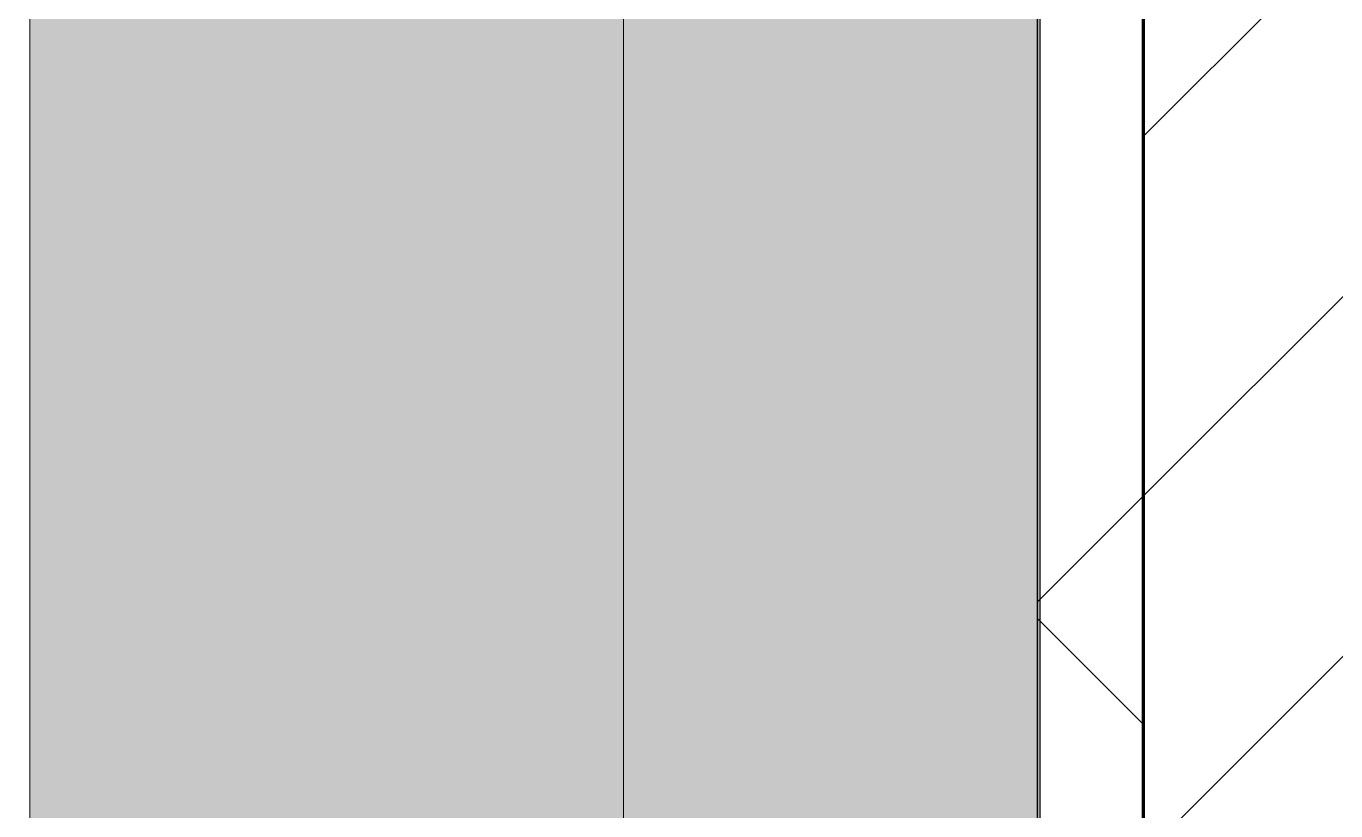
# Model space of a CAD drawing. Header units: millimetres. Extents: x -794334 to -714814, y -17806 to 22403.
# Drawn here: x -749299 to -748681, y 7967 to 8337 of the extents above; entities that cross this region are included whole.
import ezdxf
from ezdxf.xclip import XClip

# ---------------------------------------------------------------- set-up
doc = ezdxf.new("R2010")
doc.units = ezdxf.units.MM
doc.header["$XCLIPFRAME"] = 0
for name, color, linetype, lineweight in [('A-GENM', 1, 'Continuous', 9), ('A-GLAZ-CURT', 2, 'Continuous', 9), ('A-WALL', 5, 'Continuous', 35), ('A-WALL-FNSH', 2, 'Continuous', 35), ('A-WALL-PATT', 1, 'Continuous', 35)]:
    doc.layers.add(name, color=color, linetype=linetype, lineweight=lineweight)
doc.layers.add('A11_ALU.SOLID SHEET', color=2, linetype='Continuous')

# ---------------------------------------------------------------- blocks, each defined once
blk = doc.blocks.new('PPLS-PP19_Custom Tile Pattern - Custom Tile Pattern-V121-4252-01 ENLARGED CONCOURSE LEVEL - REFLECTED CEILING PLAN - SHEET 3')
at = {"layer": 'A-GLAZ-CURT'}
for p, q in [((-300, 0), (300, 0)), ((300, 0), (-300, 0)), ((195.99, 0), (213.31, 0)), ((213.31, 0), (195.99, 0)), ((230.06, 0), (300, 0)), ((-300, -50), (300, -50)), ((300, -50), (-300, -50))]:
    blk.add_line(p, q, dxfattribs=at)
for points, knots in [([(112.19, 0), (114.59, 0), (122.3, 0), (139.94, 0), (163.31, 0), (185.23, 0), (193.62, 0), (194.69, 0), (194.79, 0)], [-1976.899663, -1976.899663, -1976.899663, -1976.899663, -1843.028543, -1530.39897, -1095.004608, -529.74427, -295.064701, -265.121568, -265.121568, -265.121568, -265.121568]), ([(193.8, 0), (193.33, 0), (190.11, 0), (183.13, 0), (171, 0), (161.95, 0), (161.28, 0), (158.35, 0), (157.85, 0), (157.77, 0)], [-11665.349007, -11665.349007, -11665.349007, -11665.349007, -11565.880756, -11105.624034, -10839.086983, -10768.332124, -10666.779182, -10580.760289, -10550.278881, -10550.278881, -10550.278881, -10550.278881]), ([(195.18, 0), (186.25, 0), (174.07, 0), (159.34, 0), (158.33, 0), (158.3, 0)], [-176.039973, -176.039973, -176.039973, -176.039973, -143.776725, -129.632772, -123.352749, -123.352749, -123.352749, -123.352749]), ([(159.07, 0), (159.13, 0), (160.84, 0), (165.21, 0), (174.15, 0), (185.98, 0), (208.82, 0), (219.42, 0), (230.06, 0)], [-115.643202, -115.643202, -115.643202, -115.643202, -114.681583, -87.660824, -65.295536, -41.623857, -24.459831, 0, 0, 0, 0]), ([(162.75, 0), (165.4, 0), (170.91, 0), (172.61, 0), (172.61, 0)], [-111.264224, -111.264224, -111.264224, -111.264224, -56.742688, -19.085662, -19.085662, -19.085662, -19.085662]), ([(247.1, 0), (246.76, 0), (245.04, 0), (238.34, 0), (226.56, 0), (221.1, 0), (200.27, 0), (182.99, 0), (174.27, 0), (169.67, 0), (168.99, 0)], [-9649.085549, -9649.085549, -9649.085549, -9649.085549, -9581.591397, -9406.094246, -9221.510254, -9016.44624, -8717.832359, -8253.978395, -8152.463617, -8069.855175, -8069.855175, -8069.855175, -8069.855175]), ([(194.33, 0), (191.9, 0), (183.59, 0), (175.3, 0), (169.49, 0)], [-171.028136, -171.028136, -171.028136, -171.028136, -162.427601, -142.916156, -142.916156, -142.916156, -142.916156]), ([(171.51, 0), (176.48, 0), (188.32, 0), (194.07, 0), (195.35, 0)], [-7971.819559, -7971.819559, -7971.819559, -7971.819559, -7784.112253, -7713.637837, -7713.637837, -7713.637837, -7713.637837]), ([(172.07, 0), (177.66, 0), (185.27, 0), (193.05, 0), (194.97, 0)], [-255.364076, -255.364076, -255.364076, -255.364076, -237.955587, -231.937426, -231.937426, -231.937426, -231.937426]), ([(195.2, 0), (197.67, 0), (202.45, 0), (207.47, 0), (213.96, 0), (215.11, 0)], [-231.697651, -231.697651, -231.697651, -231.697651, -223.92608, -215.862851, -208.75215, -208.75215, -208.75215, -208.75215]), ([(215.22, 0), (214.62, 0), (210.55, 0), (205.51, 0), (198.66, 0), (195.21, 0)], [-203.825446, -203.825446, -203.825446, -203.825446, -198.527383, -184.406837, -172.071365, -172.071365, -172.071365, -172.071365]), ([(195.66, 0), (197.43, 0), (202.46, 0), (208.81, 0), (213.9, 0), (241.96, 0), (264.59, 0), (275.44, 0), (278.23, 0)], [-7707.76565, -7707.76565, -7707.76565, -7707.76565, -7606.717214, -7289.299508, -7042.621073, -6582.165592, -6068.460911, -5876.391406, -5876.391406, -5876.391406, -5876.391406]), ([(300, 0), (286.53, 0), (254.22, 0), (218.28, 0), (199.21, 0), (196.24, 0)], [-285.253232, -285.253232, -285.253232, -285.253232, -244.693688, -187.987675, -177.319577, -177.319577, -177.319577, -177.319577]), ([(278.2, 0), (273.59, 0), (254.79, 0), (230.43, 0), (219.94, 0), (219.02, 0)], [-12146.785324, -12146.785324, -12146.785324, -12146.785324, -11905.454923, -11162.864862, -10856.732305, -10856.732305, -10856.732305, -10856.732305]), ([(219.9, 0), (220.86, 0), (227.84, 0), (242.06, 0), (246.54, 0), (246.96, 0)], [-10670.940496, -10670.940496, -10670.940496, -10670.940496, -10511.382485, -9925.173265, -9834.877357, -9834.877357, -9834.877357, -9834.877357]), ([(278.96, 0), (280.3, 0), (284.36, 0), (291.71, 0), (296.52, 0), (297.86, 0), (298.09, 0)], [-5859.388289, -5859.388289, -5859.388289, -5859.388289, -5766.029927, -5566.724884, -5280.360606, -5199.253518, -5199.253518, -5199.253518, -5199.253518]), ([(284.76, 0), (284.76, 0), (285.09, 0), (287.47, 0), (293.59, 0), (297.76, 0), (300, 0)], [-4110.630118, -4110.630118, -4110.630118, -4110.630118, -4053.389046, -3959.664717, -3862.421465, -3746.95702, -3746.95702, -3746.95702, -3746.95702]), ([(297.38, 0), (295.84, 0), (291.62, 0), (285.38, 0), (284.87, 0)], [-4803.172655, -4803.172655, -4803.172655, -4803.172655, -4358.271401, -4143.037883, -4143.037883, -4143.037883, -4143.037883])]:
    blk.add_open_spline(points, degree=3, knots=knots, dxfattribs=at)
for points in [[(195.11, 0), (194.91, 0), (194.44, 0), (193.8, 0)], [(300, 0), (292.98, 0), (285.89, 0), (278.8, 0)]]:
    blk.add_open_spline(points, degree=3, dxfattribs=at)
blk = doc.blocks.new('PPLS-PP19_Custom Tile Pattern - Custom Tile Pattern-V122-4252-01 ENLARGED CONCOURSE LEVEL - REFLECTED CEILING PLAN - SHEET 3')
at = {"layer": 'A-GLAZ-CURT'}
for p, q in [((-300, 0), (300, 0)), ((300, 0), (-300, 0)), ((-293.07, 0), (-275.75, 0)), ((-275.75, 0), (-293.07, 0)), ((-222.32, 0), (-205, 0)), ((-205, 0), (-222.32, 0)), ((-300, -50), (300, -50)), ((300, -50), (-300, -50))]:
    blk.add_line(p, q, dxfattribs=at)
at = {"layer": 'A-GLAZ-CURT', "flags": 128}
for points in [[(-300, 0), (-291.56, 0), (-283.3, 0), (-275.2, 0), (-267.26, 0), (-259.45, 0), (-251.77, 0), (-244.2, 0), (-236.74, 0), (-229.36, 0), (-222.06, 0), (-214.83, 0), (-207.71, 0), (-200.76, 0), (-194.02, 0), (-187.54, 0), (-181.38, 0), (-175.58, 0), (-170.25, 0), (-165.64, 0), (-162.01, 0), (-159.53, 0), (-157.46, 0), (-154.52, 0), (-149.42, 0), (-141.84, 0), (-132.81, 0), (-126.08, 0)], [(-155.79, 0), (-160.27, 0), (-164.95, 0), (-169.65, 0), (-174.47, 0), (-179.49, 0), (-184.81, 0), (-190.44, 0), (-196.37, 0), (-202.58, 0), (-209.04, 0), (-215.73, 0), (-222.63, 0), (-229.72, 0), (-236.97, 0), (-244.39, 0), (-251.96, 0), (-259.67, 0), (-267.51, 0), (-275.48, 0), (-283.55, 0), (-291.73, 0), (-300, 0)], [(-125.17, 0), (-128.55, 0), (-134.16, 0), (-140.03, 0), (-145.5, 0), (-150.63, 0), (-155.53, 0)]]:
    blk.add_lwpolyline(points, dxfattribs=at)
at = {"layer": 'A-GLAZ-CURT'}
for points, knots in [([(-300, 0), (-284.65, 0), (-236.57, 0), (-174.61, 0), (-132.22, 0), (-117.04, 0), (-114.32, 0)], [-5323.127839, -5323.127839, -5323.127839, -5323.127839, -4502.809032, -2700.551212, -1002.059161, -665.39098, -665.39098, -665.39098, -665.39098]), ([(-238.79, 0), (-252.77, 0), (-272.56, 0), (-294.48, 0), (-300, 0)], [-14601.566055, -14601.566055, -14601.566055, -14601.566055, -13729.592194, -13439.944408, -13439.944408, -13439.944408, -13439.944408]), ([(-137.88, 0), (-140.56, 0), (-147.66, 0), (-147.69, 0), (-158.72, 0), (-174.02, 0), (-185.59, 0), (-209.77, 0), (-232.01, 0), (-255.22, 0), (-262.59, 0), (-264.9, 0), (-265.4, 0)], [-3187.727384, -3187.727384, -3187.727384, -3187.727384, -2919.378265, -2477.344047, -2237.412286, -2029.680487, -1755.085331, -1400.429864, -858.079193, -543.655514, -208.940337, 0, 0, 0, 0]), ([(-258.6, 0), (-257.91, 0), (-254.26, 0), (-247.17, 0), (-241.28, 0), (-239.9, 0)], [-5722.54675, -5722.54675, -5722.54675, -5722.54675, -5657.471696, -5413.335975, -5338.48321, -5338.48321, -5338.48321, -5338.48321]), ([(-156.27, 0), (-173.84, 0), (-200.4, 0), (-230.27, 0), (-238.76, 0)], [-16539.310749, -16539.310749, -16539.310749, -16539.310749, -15131.813646, -14602.206786, -14602.206786, -14602.206786, -14602.206786]), ([(-237.77, 0), (-232.57, 0), (-224.04, 0), (-213.1, 0), (-200.2, 0), (-185.8, 0), (-171.77, 0), (-158.7, 0), (-157.22, 0)], [-5300.076856, -5300.076856, -5300.076856, -5300.076856, -5017.494783, -4832.723979, -4666.091899, -4349.945572, -4000.813434, -3840.635403, -3840.635403, -3840.635403, -3840.635403]), ([(-156.12, 0), (-157.05, 0), (-164.64, 0), (-177.91, 0), (-199.46, 0), (-216.65, 0), (-231.26, 0), (-233.46, 0), (-234, 0)], [-2162.554546, -2162.554546, -2162.554546, -2162.554546, -2113.765672, -1763.376603, -1422.553702, -978.033455, -846.069444, -682.911962, -682.911962, -682.911962, -682.911962]), ([(-233.49, 0), (-233.44, 0), (-232.38, 0), (-230.74, 0), (-225.3, 0), (-223.63, 0)], [-455.274641, -455.274641, -455.274641, -455.274641, -440.605512, -119.536984, 0, 0, 0, 0]), ([(-223.63, 0), (-219.39, 0), (-206.17, 0), (-188.58, 0), (-169.02, 0), (-152.12, 0), (-136.84, 0), (-127.33, 0), (-124.19, 0), (-123.43, 0), (-123.28, 0)], [-5463.295695, -5463.295695, -5463.295695, -5463.295695, -5161.076232, -4739.070012, -4465.409639, -4149.119819, -3839.893365, -3647.167523, -3488.92562, -3439.852845, -3439.852845, -3439.852845, -3439.852845]), ([(-133.82, 0), (-135.51, 0), (-137.8, 0), (-148.29, 0), (-153.11, 0), (-155.79, 0)], [-2731.647847, -2731.647847, -2731.647847, -2731.647847, -2418.507304, -2308.929706, -2168.430592, -2168.430592, -2168.430592, -2168.430592]), ([(-114.28, 0), (-120.75, 0), (-133.99, 0), (-148.51, 0), (-155.78, 0)], [-17767.085827, -17767.085827, -17767.085827, -17767.085827, -17136.203329, -16552.357187, -16552.357187, -16552.357187, -16552.357187]), ([(-152.35, 0), (-151.03, 0), (-147.71, 0), (-143.57, 0), (-138.62, 0)], [-3494.978217, -3494.978217, -3494.978217, -3494.978217, -3371.022232, -3227.460399, -3227.460399, -3227.460399, -3227.460399]), ([(-118.78, 0), (-121.86, 0), (-126.28, 0), (-136.96, 0), (-147.46, 0), (-150.03, 0), (-150.57, 0)], [-5938.474035, -5938.474035, -5938.474035, -5938.474035, -5700.061948, -5508.838257, -5298.784692, -5196.16478, -5196.16478, -5196.16478, -5196.16478]), ([(-150.34, 0), (-150.07, 0), (-147.75, 0), (-142.6, 0), (-127.26, 0), (-107.3, 0), (-90.42, 0), (-75.26, 0), (-68.41, 0), (-65.12, 0), (-63.63, 0)], [-4948.728362, -4948.728362, -4948.728362, -4948.728362, -4883.323924, -4440.880425, -4054.690705, -3793.097032, -3402.597032, -3144.956779, -3050.982048, -2969.237017, -2969.237017, -2969.237017, -2969.237017]), ([(-72.76, 0), (-75.23, 0), (-86.7, 0), (-110.94, 0), (-130.52, 0), (-147.74, 0), (-149.07, 0)], [-7651.655342, -7651.655342, -7651.655342, -7651.655342, -7508.296369, -7004.680444, -6449.282163, -6277.220794, -6277.220794, -6277.220794, -6277.220794]), ([(-148.23, 0), (-146.94, 0), (-140.15, 0), (-137.28, 0), (-133.93, 0), (-128.78, 0), (-126.5, 0)], [-6162.058746, -6162.058746, -6162.058746, -6162.058746, -6017.569127, -5560.701257, -5364.112219, -5231.017328, -5231.017328, -5231.017328, -5231.017328]), ([(-86.16, 0), (-91.37, 0), (-104.13, 0), (-122.65, 0), (-139.03, 0), (-146.11, 0), (-146.95, 0)], [-1681.3698, -1681.3698, -1681.3698, -1681.3698, -1374.161226, -945.742622, -741.901385, -489.130243, -489.130243, -489.130243, -489.130243]), ([(-146.69, 0), (-146.59, 0), (-145.49, 0), (-135.69, 0), (-128.29, 0), (-125.15, 0)], [-420.34245, -420.34245, -420.34245, -420.34245, -406.956646, -290.263673, 0, 0, 0, 0]), ([(-127.41, 0), (-131.63, 0), (-133.16, 0), (-134.09, 0), (-134.15, 0)], [-8540.990293, -8540.990293, -8540.990293, -8540.990293, -8266.114998, -8246.473386, -8246.473386, -8246.473386, -8246.473386]), ([(-134.15, 0), (-133.32, 0), (-130.31, 0), (-122.23, 0), (-115.73, 0), (-114.89, 0)], [-7657.439573, -7657.439573, -7657.439573, -7657.439573, -7293.749979, -6839.55839, -6773.888853, -6773.888853, -6773.888853, -6773.888853]), ([(-120.13, 0), (-120.14, 0), (-120.24, 0), (-121.3, 0), (-129.25, 0), (-133.82, 0)], [-2933.992132, -2933.992132, -2933.992132, -2933.992132, -2920.575025, -2840.280255, -2731.647847, -2731.647847, -2731.647847, -2731.647847]), ([(-113.58, 0), (-113.63, 0), (-114.51, 0), (-119.73, 0), (-125.43, 0), (-127.03, 0), (-127.41, 0)], [-299.308774, -299.308774, -299.308774, -299.308774, -282.672656, -98.539552, -24.539552, 0, 0, 0, 0]), ([(-126.5, 0), (-122.44, 0), (-108.71, 0), (-90.95, 0), (-77.56, 0), (-72.76, 0)], [-5231.017328, -5231.017328, -5231.017328, -5231.017328, -4994.692869, -4542.524482, -4245.120274, -4245.120274, -4245.120274, -4245.120274]), ([(-125.15, 0), (-124.93, 0), (-121.96, 0), (-113.01, 0), (-98.9, 0), (-86.72, 0), (-76.55, 0), (-72.76, 0)], [-3362.7396, -3362.7396, -3362.7396, -3362.7396, -3342.215224, -3074.362186, -2902.289527, -2605.247022, -2400.917324, -2400.917324, -2400.917324, -2400.917324]), ([(-122.08, 0), (-122.01, 0), (-121.69, 0), (-121.2, 0), (-120.88, 0)], [-3136.336417, -3136.336417, -3136.336417, -3136.336417, -3110.304437, -3035.164275, -3035.164275, -3035.164275, -3035.164275]), ([(-73.77, 0), (-77.05, 0), (-89.77, 0), (-107.61, 0), (-116.56, 0), (-117.56, 0)], [-2463.7472, -2463.7472, -2463.7472, -2463.7472, -2193.204658, -1433.981041, -985.49888, -985.49888, -985.49888, -985.49888]), ([(-114.31, 0), (-107.52, 0), (-91.19, 0), (-74.02, 0), (-62.74, 0), (-60.36, 0), (-59.97, 0)], [-6759.007024, -6759.007024, -6759.007024, -6759.007024, -6236.997189, -5713.340575, -5140.470607, -5006.787413, -5006.787413, -5006.787413, -5006.787413]), ([(-114.29, 0), (-112.63, 0), (-106.99, 0), (-99.5, 0), (-91.46, 0)], [-664.126721, -664.126721, -664.126721, -664.126721, -460.363443, 0, 0, 0, 0]), ([(-114.1, 0), (-113, 0), (-108.61, 0), (-96.78, 0), (-71.33, 0), (-42.53, 0), (-12.78, 0), (4.23, 0), (9.64, 0), (10.14, 0), (10.18, 0)], [-5602.276082, -5602.276082, -5602.276082, -5602.276082, -5430.283136, -5103.229623, -4799.173296, -4065.652676, -3589.737505, -3285.047089, -3066.359526, -3044.715262, -3044.715262, -3044.715262, -3044.715262]), ([(-72.78, 0), (-80.73, 0), (-94.1, 0), (-109.74, 0), (-113.27, 0), (-114.09, 0)], [-1203.097455, -1203.097455, -1203.097455, -1203.097455, -789.402658, -501.969187, -365.365831, -365.365831, -365.365831, -365.365831]), ([(-72.93, 0), (-75.51, 0), (-86.87, 0), (-101.72, 0), (-113.31, 0)], [-19442.345229, -19442.345229, -19442.345229, -19442.345229, -18935.241197, -17798.428325, -17798.428325, -17798.428325, -17798.428325]), ([(-36.33, 0), (-36.43, 0), (-37.27, 0), (-45.02, 0), (-46.13, 0), (-60.59, 0), (-81.23, 0), (-99.37, 0), (-111.45, 0), (-113.28, 0)], [-1855.773136, -1855.773136, -1855.773136, -1855.773136, -1810.870157, -1672.078046, -1405.135169, -1060.00838, -740.068933, -229.489605, -123.718209, -123.718209, -123.718209, -123.718209]), ([(-91.46, 0), (-90.09, 0), (-84.7, 0), (-77.43, 0), (-72.73, 0), (-72.64, 0), (-72.64, 0)], [-19832.387487, -19832.387487, -19832.387487, -19832.387487, -19753.885894, -19541.04734, -19478.625389, -19471.062469, -19471.062469, -19471.062469, -19471.062469]), ([(-29.03, 0), (-33.97, 0), (-43.74, 0), (-56.37, 0), (-71.66, 0), (-77.83, 0), (-82.66, 0), (-83.28, 0), (-83.28, 0)], [-2680.714891, -2680.714891, -2680.714891, -2680.714891, -2413.671296, -2161.752162, -2006.592567, -1646.621388, -1424.436217, -1393.971743, -1393.971743, -1393.971743, -1393.971743]), ([(-83.28, 0), (-83.28, 0), (-82.91, 0), (-78.38, 0), (-74.96, 0), (-73.16, 0)], [-1393.4169, -1393.4169, -1393.4169, -1393.4169, -1353.722004, -1274.333717, -1179.514552, -1179.514552, -1179.514552, -1179.514552]), ([(-72.77, 0), (-70.9, 0), (-61.43, 0), (-48.14, 0), (-36.49, 0), (-33.57, 0), (-29.94, 0), (-28.57, 0)], [-1172.617526, -1172.617526, -1172.617526, -1172.617526, -1073.56893, -651.549973, -296.515819, -83.513472, 0, 0, 0, 0]), ([(-36.62, 0), (-36.62, 0), (-40.35, 0), (-44.32, 0), (-56.34, 0), (-68.54, 0), (-72.76, 0)], [-4069.478503, -4069.478503, -4069.478503, -4069.478503, -3858.647035, -3538.256648, -2842.901703, -2491.621541, -2491.621541, -2491.621541, -2491.621541]), ([(-72.25, 0), (-68.63, 0), (-60.64, 0), (-54.4, 0), (-48.53, 0), (-38.83, 0), (-33.59, 0), (-32.34, 0)], [-4234.633075, -4234.633075, -4234.633075, -4234.633075, -4008.285538, -3689.699207, -3546.54457, -3315.260113, -3238.248822, -3238.248822, -3238.248822, -3238.248822]), ([(-63.96, 0), (-64.13, 0), (-67.72, 0), (-71.26, 0), (-72.02, 0)], [-2171.769325, -2171.769325, -2171.769325, -2171.769325, -2007.031671, -1961.5981, -1961.5981, -1961.5981, -1961.5981]), ([(9.32, 0), (9.08, 0), (7.65, 0), (2.57, 0), (-12.23, 0), (-25.64, 0), (-40, 0), (-56.07, 0), (-67.14, 0), (-71.93, 0)], [-2922.926651, -2922.926651, -2922.926651, -2922.926651, -2882.788014, -2720.818881, -2518.50168, -2125.455881, -1792.521578, -1466.981642, -1217.886105, -1217.886105, -1217.886105, -1217.886105]), ([(-71.71, 0), (-70.62, 0), (-68.15, 0), (-65.93, 0), (-65.07, 0)], [-2381.94055, -2381.94055, -2381.94055, -2381.94055, -2322.099534, -2241.8264, -2241.8264, -2241.8264, -2241.8264]), ([(-26.75, 0), (-27.82, 0), (-36.18, 0), (-51.19, 0), (-64.83, 0), (-71.7, 0)], [-8718.362214, -8718.362214, -8718.362214, -8718.362214, -8532.293389, -8073.216054, -7672.158748, -7672.158748, -7672.158748, -7672.158748]), ([(-66.39, 0), (-66.39, 0), (-63.63, 0), (-53.63, 0), (-36.71, 0), (-31.66, 0), (-31.19, 0)], [-2493.31794, -2493.31794, -2493.31794, -2493.31794, -2315.303971, -1809.437387, -963.711516, -863.128368, -863.128368, -863.128368, -863.128368]), ([(31.18, 0), (25.97, 0), (11.99, 0), (-16.92, 0), (-47.42, 0), (-65.77, 0), (-66.37, 0), (-66.38, 0)], [-4496.803627, -4496.803627, -4496.803627, -4496.803627, -4222.080604, -3745.412743, -2981.410125, -2542.574734, -2498.224237, -2498.224237, -2498.224237, -2498.224237]), ([(-63.63, 0), (-61.49, 0), (-57.39, 0), (-54.49, 0), (-45.2, 0), (-40.79, 0), (-40.46, 0), (-40.44, 0)], [-2969.237017, -2969.237017, -2969.237017, -2969.237017, -2851.217951, -2734.127174, -2474.780881, -2410.990208, -2350.645972, -2350.645972, -2350.645972, -2350.645972]), ([(-58.83, 0), (-58.37, 0), (-57.29, 0), (-54.23, 0), (-46.33, 0), (-42.62, 0), (-41.76, 0)], [-4859.52896, -4859.52896, -4859.52896, -4859.52896, -4680.891996, -4469.85053, -4321.566175, -4270.495146, -4270.495146, -4270.495146, -4270.495146])]:
    blk.add_open_spline(points, degree=3, knots=knots, dxfattribs=at)
for points in [[(-114.41, 0), (-116.06, 0), (-117.47, 0), (-118.78, 0)], [(-117.74, 0), (-117.32, 0), (-115.98, 0), (-114.79, 0)], [(-115.82, 0), (-115.5, 0), (-115.01, 0), (-114.34, 0)], [(-114.35, 0), (-114.94, 0), (-115.35, 0), (-115.63, 0)], [(-72.78, 0), (-77.24, 0), (-81.66, 0), (-86.16, 0)]]:
    blk.add_open_spline(points, degree=3, dxfattribs=at)
blk = doc.blocks.new('Curved Concourse Ceiling8 - Curved Concourse Ceiling-12516553-4252-01 ENLARGED CONCOURSE LEVEL - REFLECTED CEILING PLAN - SHEET 3')
at = {"layer": 'A-GENM'}
h = blk.add_hatch(color=256, dxfattribs=at)
h.paths.add_polyline_path([(-748821.9, 4129.02), (-748821.9, 9894.02), (-754917.32, 9894.02), (-754917.24, 4129.02), (-749214.91, 4129.02)])
h.paths.add_polyline_path([(-754645.01, 4329.02), (-754717.32, 4329.02), (-754717.32, 9694.02), (-749017.32, 9694.02), (-749017.32, 4329.02), (-753558.99, 4329.02)])
blk.add_hatch(color=256, dxfattribs=at).paths.add_polyline_path([(-749017.32, 4329.02), (-749017.32, 9694.02), (-749297.32, 9414.02), (-749297.32, 4609.02), (-749055.84, 4367.54)])
for p, q in [((-749017.32, 4329.02), (-749017.32, 9694.02)), ((-749017.32, 4329.02), (-749017.32, 9694.02)), ((-749297.32, 9414.02), (-749297.32, 4609.02)), ((-749297.32, 4609.02), (-749297.32, 9414.02))]:
    blk.add_line(p, q, dxfattribs=at)
blk = doc.blocks.new('*U1029')
at = {"layer": 'A-GENM'}
blk.add_blockref('Curved Concourse Ceiling8 - Curved Concourse Ceiling-12516553-4252-01 ENLARGED CONCOURSE LEVEL - REFLECTED CEILING PLAN - SHEET 3', (778882.37, -3579.02), dxfattribs=at)
at = {"layer": 'A-GLAZ-CURT', "rotation": 90}
for name, p in [('PPLS-PP19_Custom Tile Pattern - Custom Tile Pattern-V122-4252-01 ENLARGED CONCOURSE LEVEL - REFLECTED CEILING PLAN - SHEET 3', (30060.48, 4815)), ('PPLS-PP19_Custom Tile Pattern - Custom Tile Pattern-V121-4252-01 ENLARGED CONCOURSE LEVEL - REFLECTED CEILING PLAN - SHEET 3', (30060.48, 4215))]:
    blk.add_blockref(name, p, dxfattribs=at)
blk = doc.blocks.new('*U1228')
blk.add_lwpolyline([(0, 0), (6100, 0), (6100, 5765), (0, 5765)], close=True)
blk = doc.blocks.new('*U1630')
blk.add_lwpolyline([(-4139.52, 6315), (-75674.95, 6315), (-75674.95, 550), (-4139.52, 550)], close=True)
blk.add_blockref('*U1228', (-10239.52, 550))

msp = doc.modelspace()

# ---------------------------------------------------------------- block references
at = {"layer": 'A11_ALU.SOLID SHEET'}
ref = msp.add_blockref('*U1630', (-744681.24, 3579.02), dxfattribs=at)
XClip(ref).set_block_clipping_path([(-45802.4668593339, -9620.0029952967), (23702.8690583039, 10334.9999958097)])

# ---------------------------------------------------------------- next in the draw order: hatches: boundary and pattern name
at = {"layer": 'A-WALL-PATT', "lineweight": 9}
h = msp.add_hatch(dxfattribs=at)
h.set_pattern_fill('FP_2', color=256, style=0, pattern_type=2)
h.set_pattern_definition([(45, (0, 0), (-84.852814, 84.852814), [])])
h.paths.add_polyline_path([(-748671.9, 3879.02), (-748571.9, 3879.02), (-748571.9, 9944.02), (-748771.9, 9944.02), (-748771.9, 3879.02)])
h = msp.add_hatch(dxfattribs=at)
h.set_pattern_fill('FP_5', color=256, style=0, pattern_type=2)
h.set_pattern_definition([(45, (0, 0), (-212.13203, 212.13203), []), (135, (0, 0), (-212.13203, -212.13203), [])])
h.paths.add_polyline_path([(-748821.9, 3829.02), (-748771.9, 3829.02), (-748771.9, 9894.02), (-748821.9, 9894.02), (-748821.9, 4419.87)])

# ---------------------------------------------------------------- next in the draw order: linework, layer by layer
at = {"layer": 'A-WALL', "color": 7, "lineweight": 70}
msp.add_line((-748771.9, 3879.02), (-748771.9, 9944.02), dxfattribs=at)
at = {"layer": 'A-WALL-FNSH', "color": 250}
for p, q in [((-748821.9, 3829.02), (-748821.9, 9894.02)), ((-748771.9, 9894.02), (-748771.9, 3879.02))]:
    msp.add_line(p, q, dxfattribs=at)

# ---------------------------------------------------------------- next in the draw order: block references
msp.add_blockref('*U1029', (-778882.37, 3579.02))

doc.saveas('drawing.dxf')
